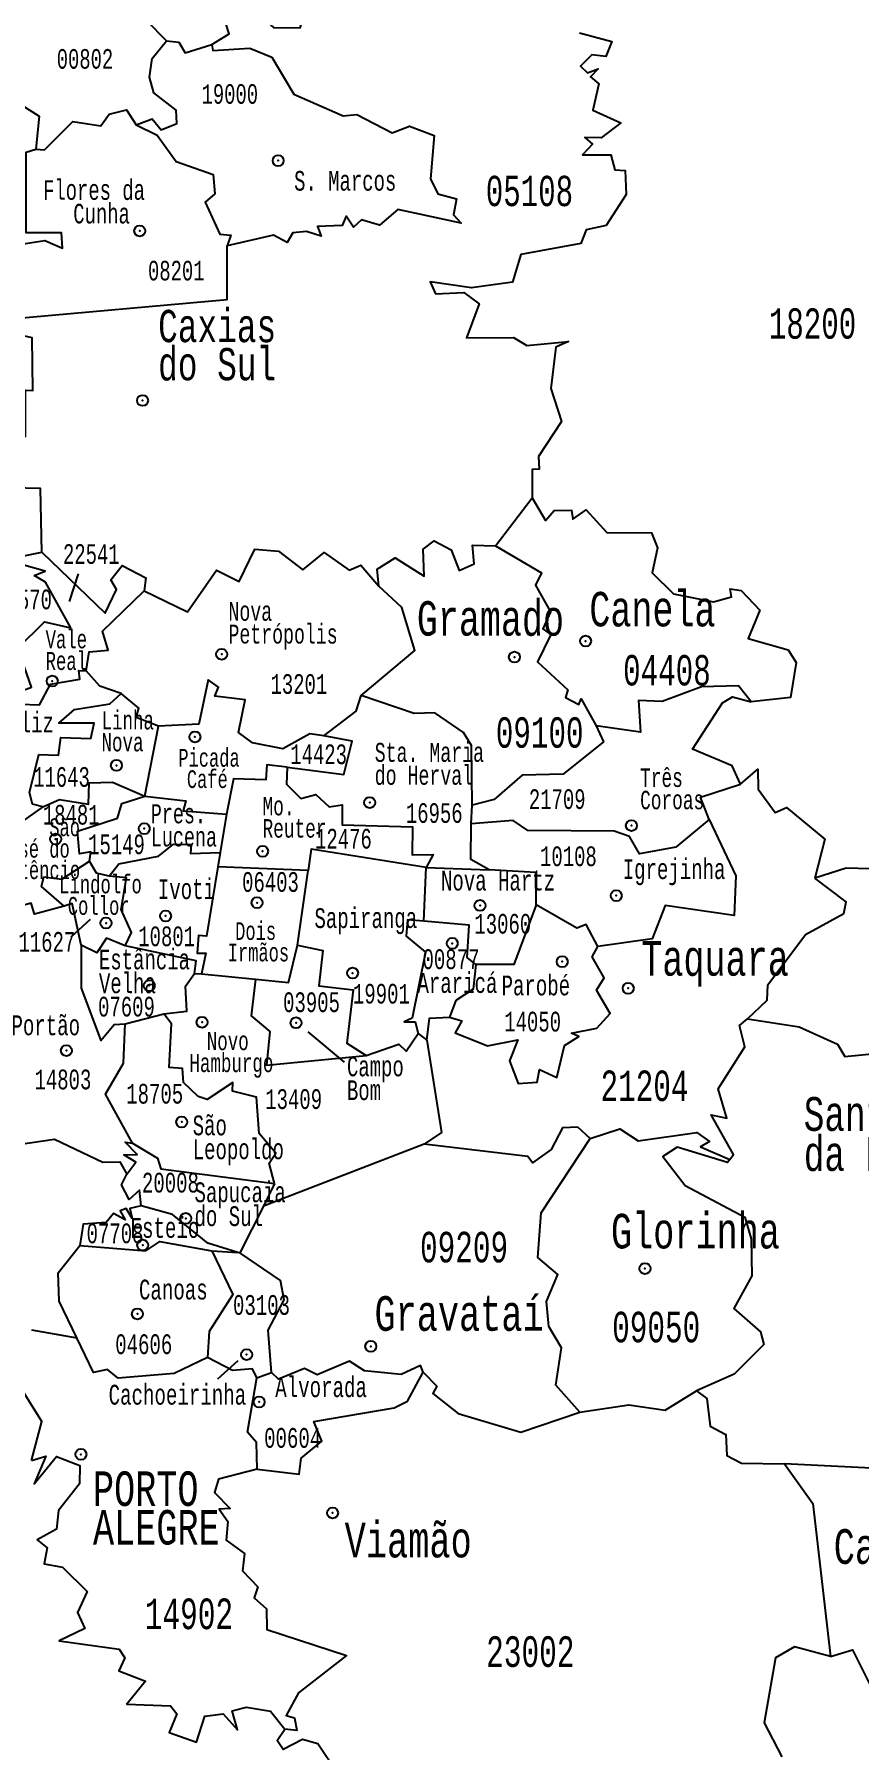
# Model space of a CAD drawing. Header units: millimetres. Extents: x 9851 to 10267, y 23387 to 23778.
# Drawn here: x 10078.07 to 10084.85, y 23422.03 to 23436.12 of the extents above; entities that cross this region are included whole.
import ezdxf
from ezdxf.enums import TextEntityAlignment as Align

# ---------------------------------------------------------------- set-up
doc = ezdxf.new("R2010")
doc.units = ezdxf.units.MM
doc.layers.add('3', color=7, linetype='Continuous')
doc.styles.add('MONOTXT', font='MONOTXT', dxfattribs={"height": 0.2})

# ---------------------------------------------------------------- blocks, each defined once
blk = doc.blocks.new('SEDE')
at = {"layer": '3', "color": 7, "linetype": 'Continuous'}
blk.add_circle((0, 0), 0.00451, dxfattribs=at)

msp = doc.modelspace()

# ---------------------------------------------------------------- linework, layer by layer
at = {"color": 7, "linetype": 'Continuous'}
for p, q in [((10079.154, 23436.065), (10078.992, 23436.23)), ((10081.856, 23431.919), (10082.159, 23432.314)), ((10078.428, 23431.691), (10078.354, 23431.462)), ((10078.978, 23429.866), (10079.088, 23430.44)), ((10081.658, 23429.639), (10081.665, 23429.792)), ((10079.648, 23429.717), (10079.596, 23429.403)), ((10079.596, 23429.403), (10079.576, 23429.286)), ((10080.318, 23429.255), (10079.576, 23429.286)), ((10080.23, 23428.641), (10080.318, 23429.255)), ((10081.269, 23428.84), (10081.288, 23429.28)), ((10081.288, 23429.28), (10081.804, 23429.26)), ((10078.528, 23428.853), (10078.368, 23428.707)), ((10079.386, 23428.411), (10079.442, 23428.407)), ((10079.442, 23428.407), (10079.887, 23428.362)), ((10078.815, 23427.996), (10079.133, 23428.078)), ((10080.618, 23427.682), (10080.319, 23427.931)), ((10081.222, 23427.916), (10081.294, 23427.863)), ((10081.271, 23427.009), (10079.951, 23426.501)), ((10080.043, 23426.686), (10079.951, 23426.501)), ((10079.951, 23426.501), (10079.758, 23426.116)), ((10079.526, 23426.134), (10079.74, 23426.12)), ((10079.758, 23426.116), (10079.74, 23426.12)), ((10078.046, 23425.484), (10078.419, 23425.418)), ((10079.74, 23425.231), (10079.575, 23425.081)), ((10079.896, 23425.092), (10080.016, 23425.134)), ((10086.196, 23424.286), (10084.232, 23424.385))]:
    msp.add_line(p, q, dxfattribs=at)
for points in [[(10079.527, 23436.034), (10079.669, 23436.122), (10079.619, 23436.275), (10079.793, 23436.383), (10080.033, 23436.175), (10080.252, 23436.171), (10080.34, 23436.445), (10080.585, 23436.39), (10080.77, 23436.621), (10080.99, 23436.656), (10081.134, 23436.849)], [(10082.548, 23436.131), (10082.812, 23436.059), (10082.763, 23435.936), (10082.648, 23435.949), (10082.556, 23435.857), (10082.614, 23435.802), (10082.7, 23435.834), (10082.638, 23435.769), (10082.705, 23435.713), (10082.656, 23435.497), (10082.886, 23435.391), (10082.724, 23435.268), (10082.592, 23435.272), (10082.654, 23435.218), (10082.572, 23435.129), (10082.805, 23435.13), (10082.837, 23435.005), (10082.923, 23435), (10082.931, 23434.804), (10082.765, 23434.549), (10082.602, 23434.514), (10082.558, 23434.401), (10082.065, 23434.31), (10081.996, 23434.085), (10081.659, 23434.038), (10081.321, 23434.087), (10081.364, 23433.988), (10081.596, 23433.999), (10081.723, 23433.906), (10081.62, 23433.626), (10082.006, 23433.63), (10082.114, 23433.565), (10082.457, 23433.597), (10082.352, 23433.551), (10082.311, 23433.211), (10082.399, 23432.94), (10082.211, 23432.653), (10082.216, 23432.55), (10082.159, 23432.547), (10082.159, 23432.314)], [(10078.906, 23435.375), (10079.037, 23435.426), (10079.111, 23435.334), (10079.239, 23435.387), (10079.234, 23435.497), (10079.05, 23435.639), (10079.016, 23435.767), (10079.036, 23435.921), (10079.154, 23436.065)], [(10079.154, 23436.065), (10079.255, 23436.055), (10079.308, 23435.968), (10079.527, 23436.034)], [(10079.527, 23436.034), (10079.535, 23435.987), (10079.839, 23436.006), (10080.02, 23435.93), (10080.2, 23435.627), (10080.606, 23435.45), (10080.718, 23435.461), (10081.007, 23435.31), (10081.152, 23435.366), (10081.353, 23435.289), (10081.322, 23434.933), (10081.383, 23434.809), (10081.536, 23434.768), (10081.511, 23434.637), (10081.575, 23434.569), (10081.054, 23434.68), (10080.904, 23434.551), (10080.757, 23434.596), (10080.69, 23434.535), (10080.63, 23434.625), (10080.599, 23434.549), (10080.395, 23434.54), (10080.426, 23434.463), (10080.305, 23434.501), (10080.193, 23434.489), (10080.147, 23434.409), (10080.033, 23434.469), (10079.652, 23434.382)], [(10077.352, 23435.161), (10077.391, 23435.228), (10077.651, 23435.234), (10077.966, 23435.536), (10078.108, 23435.447), (10078.081, 23435.175)], [(10078.081, 23435.175), (10078.152, 23435.171), (10078.385, 23435.403), (10078.615, 23435.368), (10078.683, 23435.464), (10078.827, 23435.5), (10078.906, 23435.375)], [(10078.906, 23435.375), (10079.078, 23435.291), (10079.233, 23435.076), (10079.539, 23434.967), (10079.553, 23434.809), (10079.472, 23434.74), (10079.592, 23434.477), (10079.684, 23434.469), (10079.652, 23434.382)], [(10077.175, 23434.204), (10077.329, 23434.217), (10077.443, 23434.135), (10077.522, 23434.155), (10077.624, 23434.343), (10078.155, 23434.426), (10078.3, 23434.364), (10078.293, 23434.488), (10078.002, 23434.49), (10078.002, 23435.152), (10078.081, 23435.175)], [(10077.955, 23433.648), (10077.877, 23433.784), (10079.654, 23433.942), (10079.652, 23434.382)], [(10078.131, 23431.867), (10078.119, 23432.392), (10077.878, 23432.395), (10077.881, 23432.823), (10077.996, 23432.818), (10077.997, 23433.198), (10078.056, 23433.194), (10078.051, 23433.627), (10077.955, 23433.648)], [(10082.159, 23432.314), (10082.267, 23432.129), (10082.338, 23432.211), (10082.482, 23432.213), (10082.491, 23432.138), (10082.603, 23432.216), (10082.772, 23432.03), (10083.139, 23432.028), (10083.187, 23431.903), (10083.144, 23431.699), (10083.32, 23431.526), (10083.649, 23431.46), (10083.795, 23431.501), (10083.785, 23431.568), (10083.875, 23431.553), (10084.028, 23431.392), (10083.932, 23431.16), (10084.261, 23431.067), (10084.328, 23430.963), (10084.279, 23430.676), (10083.956, 23430.64)], [(10078.068, 23431.676), (10078.157, 23431.711), (10077.983, 23431.762), (10077.956, 23431.832), (10078.131, 23431.867)], [(10078.131, 23431.867), (10078.651, 23431.367), (10078.745, 23431.563), (10078.698, 23431.64), (10078.792, 23431.759), (10078.984, 23431.658), (10078.97, 23431.55)], [(10078.97, 23431.55), (10079.328, 23431.378), (10079.566, 23431.719), (10079.753, 23431.626), (10079.881, 23431.893), (10080.075, 23431.876), (10080.274, 23431.724), (10080.451, 23431.865), (10080.656, 23431.719), (10080.752, 23431.762), (10080.9, 23431.59)], [(10080.9, 23431.59), (10080.885, 23431.728), (10081.033, 23431.821), (10081.271, 23431.67), (10081.262, 23431.892), (10081.353, 23431.961), (10081.494, 23431.887), (10081.559, 23431.718), (10081.681, 23431.773), (10081.669, 23431.926), (10081.856, 23431.919)], [(10081.856, 23431.919), (10082.234, 23431.699), (10082.186, 23431.596), (10082.308, 23431.379), (10082.245, 23431.24), (10082.311, 23431.193), (10082.202, 23430.967), (10082.452, 23430.738), (10082.433, 23430.675), (10082.542, 23430.618), (10082.56, 23430.663), (10082.685, 23430.442)], [(10077.951, 23430.724), (10078.046, 23430.76), (10077.935, 23431.079), (10078.154, 23431.295), (10078.37, 23431.246), (10078.162, 23431.623), (10078.068, 23431.676)], [(10080.753, 23430.691), (10081.195, 23431.061), (10081.087, 23431.413), (10080.9, 23431.59)], [(10078.496, 23430.895), (10078.52, 23431.05), (10078.677, 23431.065), (10078.63, 23431.219), (10078.97, 23431.55)], [(10077.951, 23430.724), (10077.95, 23430.621), (10078.112, 23430.616), (10078.202, 23430.785), (10078.442, 23430.825), (10078.434, 23430.896), (10078.496, 23430.895)], [(10078.782, 23430.709), (10078.606, 23430.769), (10078.496, 23430.895)], [(10080.447, 23430.36), (10080.333, 23430.378), (10080.111, 23430.255), (10079.86, 23430.302), (10079.746, 23430.389), (10079.8, 23430.656), (10079.551, 23430.686), (10079.583, 23430.76), (10079.497, 23430.819), (10079.421, 23430.456), (10079.088, 23430.44)], [(10083.956, 23430.64), (10083.854, 23430.77), (10083.549, 23430.762), (10083.226, 23430.641), (10083.033, 23430.65), (10083.049, 23430.39), (10082.685, 23430.442)], [(10078.139, 23429.777), (10078.053, 23429.801), (10078.03, 23429.895), (10078.106, 23430.207), (10078.267, 23430.201), (10078.288, 23430.346), (10078.534, 23430.34), (10078.562, 23430.464), (10078.27, 23430.465), (10078.399, 23430.576), (10078.69, 23430.624), (10078.782, 23430.709)], [(10079.088, 23430.44), (10078.907, 23430.511), (10078.927, 23430.588), (10078.782, 23430.709)], [(10080.447, 23430.36), (10080.712, 23430.563), (10080.753, 23430.691)], [(10081.665, 23429.792), (10081.661, 23430.28), (10081.593, 23430.388), (10081.36, 23430.55), (10081.189, 23430.543), (10080.753, 23430.691)], [(10083.87, 23429.964), (10083.802, 23430.113), (10083.475, 23430.251), (10083.721, 23430.631), (10083.805, 23430.68), (10083.956, 23430.64)], [(10080.145, 23430.103), (10080.611, 23430.044), (10080.679, 23430.316), (10080.447, 23430.36)], [(10082.685, 23430.442), (10082.745, 23430.311), (10082.412, 23430.045), (10082.077, 23430.037), (10081.847, 23429.839), (10081.665, 23429.792)], [(10080.145, 23430.103), (10079.98, 23430.123), (10079.97, 23429.998), (10079.706, 23430.007), (10079.648, 23429.717)], [(10080.145, 23430.103), (10080.14, 23429.965), (10080.259, 23429.845), (10080.382, 23429.88), (10080.49, 23429.779), (10080.597, 23429.795), (10080.598, 23429.63), (10081.175, 23429.614), (10081.174, 23429.383), (10081.344, 23429.387), (10081.288, 23429.28)], [(10083.87, 23429.964), (10084.013, 23430.088), (10084.014, 23429.923), (10084.154, 23429.731), (10084.247, 23429.773), (10084.561, 23429.513), (10084.48, 23429.193)], [(10078.139, 23429.777), (10078.277, 23429.837), (10078.513, 23429.801), (10078.52, 23429.975), (10078.711, 23429.979), (10078.978, 23429.866)], [(10083.611, 23429.675), (10083.54, 23429.856), (10083.87, 23429.964)], [(10078.139, 23429.777), (10077.943, 23429.637), (10077.956, 23429.583), (10077.733, 23429.569)], [(10078.522, 23429.331), (10078.533, 23429.408), (10078.441, 23429.393), (10078.425, 23429.577), (10078.751, 23429.686), (10078.789, 23429.806), (10078.978, 23429.866)], [(10078.978, 23429.866), (10079.313, 23429.828), (10079.292, 23429.744), (10079.648, 23429.717)], [(10081.804, 23429.26), (10081.655, 23429.345), (10081.658, 23429.639)], [(10083.611, 23429.675), (10083.339, 23429.446), (10083.039, 23429.393), (10082.958, 23429.534), (10082.831, 23429.578), (10082.123, 23429.583), (10082.001, 23429.666), (10081.658, 23429.639)], [(10083.611, 23429.675), (10083.831, 23429.212), (10083.818, 23428.886), (10083.252, 23428.967), (10083.144, 23428.694), (10082.699, 23428.63)], [(10078.315, 23428.962), (10078.128, 23429.123), (10078.148, 23429.202), (10078.296, 23429.185), (10078.522, 23429.331)], [(10078.683, 23429.21), (10078.579, 23429.232), (10078.522, 23429.331)], [(10078.683, 23429.21), (10078.762, 23429.31), (10079.089, 23429.372), (10079.213, 23429.47), (10079.358, 23429.468), (10079.353, 23429.395), (10079.596, 23429.403)], [(10081.288, 23429.28), (10080.343, 23429.43), (10080.318, 23429.255)], [(10086.428, 23429.424), (10085.429, 23429.434), (10085.424, 23429.35), (10085.166, 23429.418), (10085.17, 23429.353), (10085.032, 23429.267), (10084.737, 23429.275), (10084.48, 23429.193)], [(10078.815, 23428.638), (10078.867, 23428.745), (10078.782, 23428.934), (10078.825, 23429.196), (10078.683, 23429.21)], [(10079.576, 23429.286), (10079.482, 23428.716), (10079.419, 23428.721), (10079.406, 23428.576), (10079.478, 23428.577), (10079.442, 23428.407)], [(10082.19, 23428.974), (10082.189, 23429.24), (10081.804, 23429.26)], [(10083.927, 23428.038), (10084.089, 23428.191), (10084.093, 23428.316), (10084.403, 23428.731), (10084.718, 23428.901), (10084.737, 23428.997), (10084.48, 23429.193)], [(10078.315, 23428.962), (10078.071, 23428.898), (10078.043, 23428.987), (10077.963, 23428.966)], [(10078.453, 23428.643), (10078.38, 23428.985), (10078.315, 23428.962)], [(10082.19, 23428.974), (10082.009, 23428.484), (10081.695, 23428.483)], [(10082.699, 23428.63), (10082.603, 23428.811), (10082.525, 23428.782), (10082.19, 23428.974)], [(10081.269, 23428.84), (10081.133, 23428.85), (10081.123, 23428.717), (10081.282, 23428.586), (10081.173, 23428.043), (10081.106, 23428.014), (10081.197, 23428.012), (10081.222, 23427.916)], [(10081.695, 23428.483), (10081.625, 23428.54), (10081.642, 23428.806), (10081.269, 23428.84)], [(10078.815, 23428.638), (10078.662, 23428.701), (10078.583, 23428.578), (10078.453, 23428.643)], [(10078.453, 23428.643), (10078.455, 23428.288), (10078.615, 23427.86), (10078.726, 23427.991), (10078.815, 23427.996)], [(10079.386, 23428.411), (10079.399, 23428.513), (10078.815, 23428.638)], [(10079.887, 23428.362), (10080.157, 23428.336), (10080.23, 23428.641)], [(10080.23, 23428.641), (10080.439, 23428.598), (10080.405, 23428.309), (10080.688, 23428.276), (10080.635, 23427.837), (10080.794, 23427.738)], [(10081.478, 23428.051), (10081.581, 23428.021), (10081.526, 23427.923), (10081.792, 23427.815), (10082.041, 23427.866), (10081.971, 23427.692), (10082.044, 23427.506), (10082.198, 23427.518), (10082.219, 23427.621), (10082.36, 23427.556), (10082.424, 23427.819), (10082.542, 23427.892), (10082.481, 23427.921), (10082.69, 23427.961), (10082.8, 23428.081), (10082.687, 23428.272), (10082.751, 23428.374), (10082.652, 23428.546), (10082.699, 23428.63)], [(10079.133, 23428.078), (10079.322, 23428.1), (10079.312, 23428.305), (10079.386, 23428.411)], [(10079.887, 23428.362), (10079.85, 23428.062), (10080.003, 23427.934), (10079.975, 23427.656), (10080.794, 23427.738)], [(10081.695, 23428.483), (10081.674, 23428.28), (10081.532, 23428.187), (10081.478, 23428.051)], [(10080.043, 23426.686), (10079.998, 23426.853), (10080.053, 23426.935), (10079.917, 23427.096), (10079.895, 23427.396), (10079.696, 23427.445), (10079.7, 23427.516), (10079.489, 23427.375), (10079.416, 23427.401), (10079.295, 23427.514), (10079.287, 23427.631), (10079.178, 23427.638), (10079.196, 23427.996), (10079.133, 23428.078)], [(10083.927, 23428.038), (10084.35, 23427.973), (10084.667, 23427.831), (10084.727, 23427.728), (10085.396, 23427.794), (10085.515, 23428.113), (10085.843, 23428.078), (10085.913, 23428.171), (10086.127, 23428.037)], [(10078.875, 23427.018), (10078.655, 23427.419), (10078.801, 23427.675), (10078.815, 23427.996)], [(10081.294, 23427.863), (10081.314, 23428.044), (10081.478, 23428.051)], [(10083.782, 23426.883), (10083.813, 23426.925), (10083.629, 23427.249), (10083.758, 23427.221), (10083.685, 23427.463), (10083.904, 23427.808), (10083.862, 23427.984), (10083.927, 23428.038)], [(10080.794, 23427.738), (10081.062, 23427.829), (10081.122, 23427.773), (10081.222, 23427.916)], [(10081.294, 23427.863), (10081.414, 23427.106), (10081.271, 23427.009)], [(10082.635, 23427.056), (10082.534, 23427.148), (10082.408, 23427.143), (10082.315, 23426.966), (10082.16, 23426.856), (10082.122, 23426.909), (10081.271, 23427.009)], [(10082.635, 23427.056), (10082.878, 23427.134), (10083.03, 23427.037), (10083.512, 23427.106), (10083.614, 23427.03), (10083.541, 23426.986), (10083.782, 23426.883)], [(10077.682, 23427.042), (10077.767, 23426.981), (10078.235, 23427.049), (10078.633, 23426.86), (10078.772, 23426.865), (10078.83, 23426.762)], [(10078.83, 23426.762), (10078.904, 23426.861), (10078.804, 23426.92), (10078.914, 23426.923), (10078.816, 23427.026), (10078.875, 23427.018)], [(10078.875, 23427.018), (10079.08, 23426.893), (10079.109, 23426.807), (10080.043, 23426.686)], [(10082.55, 23424.81), (10082.352, 23425.032), (10082.398, 23425.337), (10082.295, 23425.511), (10082.275, 23425.718), (10082.368, 23425.938), (10082.205, 23426.08), (10082.231, 23426.445), (10082.635, 23427.056)], [(10083.782, 23426.883), (10083.763, 23426.858), (10083.35, 23426.983), (10083.231, 23426.908), (10083.414, 23426.669), (10083.906, 23426.409), (10083.957, 23426.233), (10083.963, 23425.929), (10083.815, 23425.661), (10084.034, 23425.469), (10084.06, 23425.365), (10083.818, 23425.121), (10083.507, 23424.983)], [(10078.947, 23426.503), (10078.932, 23426.631), (10078.849, 23426.556), (10078.784, 23426.674), (10078.83, 23426.762)], [(10078.947, 23426.503), (10078.853, 23426.48), (10078.873, 23426.399), (10078.824, 23426.482), (10078.774, 23426.463), (10078.815, 23426.389), (10078.719, 23426.441), (10078.658, 23426.365), (10078.471, 23426.351), (10078.442, 23426.177)], [(10079.74, 23426.12), (10079.493, 23426.196), (10079.203, 23426.432), (10078.947, 23426.503)], [(10078.419, 23425.418), (10078.272, 23425.721), (10078.265, 23425.954), (10078.442, 23426.177)], [(10078.442, 23426.177), (10078.986, 23426.132), (10079.099, 23426.21), (10079.526, 23426.134)], [(10079.526, 23426.134), (10079.7, 23425.775), (10079.505, 23425.471), (10079.491, 23425.258)], [(10080.016, 23425.134), (10079.991, 23425.481), (10080.122, 23425.731), (10080.092, 23425.891), (10079.758, 23426.116)], [(10079.491, 23425.258), (10079.219, 23425.127), (10078.758, 23425.088), (10078.669, 23425.158), (10078.555, 23425.134), (10078.419, 23425.418)], [(10078.045, 23424.413), (10078.132, 23424.733), (10077.922, 23425.066), (10077.695, 23425.266)], [(10079.896, 23425.092), (10079.861, 23425.165), (10079.697, 23425.151), (10079.491, 23425.258)], [(10079.899, 23424.34), (10080.244, 23424.3), (10080.26, 23424.431), (10080.432, 23424.572), (10080.365, 23424.733), (10081.024, 23424.846), (10081.135, 23424.9), (10081.264, 23425.137)], [(10081.264, 23425.137), (10081.242, 23425.193), (10081.081, 23425.118), (10080.782, 23425.148), (10080.658, 23425.229), (10080.392, 23425.116), (10080.289, 23425.168), (10080.076, 23425.079), (10080.016, 23425.134)], [(10081.264, 23425.137), (10081.374, 23425.023), (10081.343, 23424.963), (10081.551, 23424.798), (10082.066, 23424.645), (10082.55, 23424.81)], [(10079.899, 23424.34), (10079.894, 23424.561), (10079.82, 23424.644), (10079.896, 23425.092)], [(10082.55, 23424.81), (10082.952, 23424.868), (10083.251, 23424.826), (10083.507, 23424.983)], [(10083.507, 23424.983), (10083.593, 23424.92), (10083.621, 23424.694), (10083.75, 23424.625), (10083.756, 23424.453), (10083.877, 23424.391), (10084.232, 23424.385)], [(10078.045, 23424.413), (10078.165, 23424.449), (10078.068, 23424.22), (10078.252, 23424.445), (10078.443, 23424.37), (10078.441, 23424.22), (10078.267, 23424.002), (10078.252, 23423.85), (10078.092, 23423.762), (10078.174, 23423.696), (10078.15, 23423.564), (10078.301, 23423.536), (10078.502, 23423.337), (10078.424, 23423.164), (10078.484, 23423.034), (10078.273, 23422.931), (10078.765, 23422.864), (10078.813, 23422.792), (10078.764, 23422.687), (10078.981, 23422.601), (10078.83, 23422.411), (10079.189, 23422.399), (10079.24, 23422.332), (10079.177, 23422.181), (10079.402, 23422.101), (10079.47, 23422.315), (10079.619, 23422.333), (10079.739, 23422.203), (10079.695, 23422.358), (10079.813, 23422.387), (10080.008, 23422.356), (10080.126, 23422.206)], [(10079.899, 23424.34), (10079.582, 23424.26), (10079.548, 23424.15), (10079.679, 23424.018), (10079.588, 23424.012), (10079.658, 23423.911), (10079.644, 23423.758), (10079.796, 23423.65), (10079.778, 23423.508), (10079.904, 23423.375), (10079.875, 23423.286), (10079.977, 23423.195), (10079.978, 23423.024), (10080.632, 23422.813), (10080.239, 23422.506), (10080.138, 23422.318), (10080.205, 23422.301), (10080.224, 23422.195), (10080.126, 23422.206)], [(10084.232, 23424.385), (10084.463, 23424.059), (10084.608, 23422.803)], [(10084.608, 23422.803), (10084.314, 23422.883), (10084.158, 23422.792), (10084.064, 23422.259), (10084.209, 23421.98)], [(10084.608, 23422.803), (10084.79, 23422.858), (10085.033, 23422.37), (10085.327, 23422.25)], [(10080.558, 23421.846), (10080.399, 23422.088), (10080.272, 23422.121), (10080.112, 23422.039), (10080.065, 23422.114), (10080.126, 23422.206)]]:
    msp.add_lwpolyline(points, dxfattribs=at)
for p in [(10080.072, 23435.082), (10078.935, 23434.505), (10078.958, 23433.113), (10079.608, 23431.03), (10082.597, 23431.138), (10082.013, 23431.007), (10078.216, 23430.81), (10079.388, 23430.352), (10078.744, 23430.118), (10080.824, 23429.813), (10082.974, 23429.624), (10078.244, 23429.513), (10078.972, 23429.599), (10079.944, 23429.413), (10082.849, 23429.049), (10079.899, 23428.991), (10081.73, 23428.968), (10078.658, 23428.824), (10079.147, 23428.882), (10081.502, 23428.657), (10082.405, 23428.507), (10080.683, 23428.413), (10079.013, 23428.31), (10082.947, 23428.288), (10079.447, 23428.01), (10080.219, 23428.005), (10078.333, 23427.777), (10079.28, 23427.191), (10079.313, 23426.399), (10078.96, 23426.18), (10083.085, 23425.988), (10078.916, 23425.616), (10079.813, 23425.282), (10080.833, 23425.349), (10079.916, 23424.893), (10078.452, 23424.463), (10080.519, 23423.982)]:
    msp.add_point(p, dxfattribs=at)

# ---------------------------------------------------------------- block references
for p, xscale, yscale, zscale, rotation in [((10080.072, 23435.082), 10, 10, 10, 357.7134101578048), ((10078.935, 23434.505), 10, 10, 10, 357.6469222404175), ((10078.958, 23433.113), 10, 10, 10, 357.6151444777275), ((10082.597, 23431.138), 10.00001016832787, 10.00001016832787, 10, 357.7387789790007), ((10079.608, 23431.03), 10, 10, 10, 357.5959178706842), ((10082.013, 23431.007), 9.999988381751718, 9.999988381751718, 10, 357.7083342536772), ((10078.216, 23430.81), 10.00001402191608, 10.00001402191608, 10, 357.5251538238615), ((10079.388, 23430.352), 10, 10, 10, 357.5694827078783), ((10078.744, 23430.118), 10, 10, 10, 357.5334285778507), ((10080.824, 23429.813), 9.999980817018965, 9.999980817018965, 10, 357.6242191007024), ((10078.972, 23429.599), 10.00001234888023, 10.00001234888023, 10, 357.5315626774914), ((10082.974, 23429.624), 10, 10, 10, 357.7208853909071), ((10078.244, 23429.513), 10, 10, 10, 357.4952419856064), ((10079.944, 23429.413), 9.999983233501325, 9.999983233501325, 10, 357.572948054738), ((10082.849, 23429.049), 10, 10, 10, 357.7013922037175), ((10079.147, 23428.882), 9.999987617710936, 9.999987617710936, 10, 357.5224767410863), ((10079.899, 23428.991), 9.999981124500335, 9.999981124500335, 10, 357.5606634270234), ((10081.73, 23428.968), 10, 10, 10, 357.6466556608202), ((10078.658, 23428.824), 9.999987636792982, 9.999987636792982, 10, 357.4979074870162), ((10081.502, 23428.657), 10, 10, 10, 357.6284953682858), ((10082.405, 23428.507), 10, 10, 10, 357.6677483348671), ((10079.013, 23428.31), 10, 10, 10, 357.5024504907913), ((10080.683, 23428.413), 10, 10, 10, 357.5838998371408), ((10082.947, 23428.288), 10.00000000000001, 10.00000000000001, 10.00000000000001, 357.6880412878173), ((10079.447, 23428.01), 10, 10, 10, 357.5155347648541), ((10080.219, 23428.005), 10, 10, 10, 357.552122055325), ((10078.333, 23427.777), 10.00002207971946, 10.00002207971946, 10, 357.4570554841103), ((10079.28, 23427.191), 10.00001852136306, 10.00001852136306, 10, 357.4877669447188), ((10079.313, 23426.399), 10.00001619986551, 10.00001619986551, 10, 357.4698731538226), ((10078.96, 23426.18), 10, 10, 10, 357.4477028408401), ((10083.085, 23425.988), 10, 10, 10, 357.6397136393176), ((10078.916, 23425.616), 9.99998673462413, 9.99998673462413, 10, 357.431674773212), ((10080.833, 23425.349), 9.99998341467243, 9.99998341467243, 10, 357.5168675366862), ((10079.813, 23425.282), 10, 10, 10, 357.4663962944707), ((10079.916, 23424.893), 9.999984925732516, 9.999984925732516, 10, 357.4618532470061), ((10078.452, 23424.463), 10.00001496647486, 10.00001496647486, 10, 357.3809372217245), ((10080.519, 23423.982), 9.99997996006098, 9.99997996006098, 10, 357.468528650003)]:
    msp.add_blockref('SEDE', p, dxfattribs=dict(at, xscale=xscale, yscale=yscale, zscale=zscale, rotation=rotation))

# ---------------------------------------------------------------- texts
at = {"color": 7, "linetype": 'Continuous', "style": 'MONOTXT'}
for s, height, width, p in [('00802', 0.1607, 0.666655, (10078.485, 23435.917)), ('19000', 0.1607, 0.666672, (10079.675, 23435.629)), ('05108', 0.2486, 0.66667, (10082.136, 23434.833)), ('08201', 0.161, 0.666672, (10079.235, 23434.179)), ('18200', 0.2488, 0.66667, (10084.461, 23433.745)), ('22541', 0.1613, 0.666667, (10078.537, 23431.853)), ('00570', 0.1614, 0.666667, (10077.981, 23431.48)), ('04408', 0.2495, 0.666659, (10083.265, 23430.899)), ('13201', 0.1615, 0.666667, (10080.242, 23430.786)), ('09100', 0.2497, 0.66667, (10082.22, 23430.388)), ('14423', 0.1616, 0.666667, (10080.404, 23430.209)), ('11643', 0.1616, 0.666667, (10078.292, 23430.023)), ('21709', 0.1616, 0.666661, (10082.364, 23429.841)), ('18481', 0.1617, 0.666661, (10078.372, 23429.713)), ('16956', 0.1616, 0.666667, (10081.354, 23429.727)), ('15149', 0.1617, 0.666667, (10078.744, 23429.47)), ('12476', 0.1617, 0.666667, (10080.608, 23429.516)), ('10108', 0.1617, 0.666661, (10082.456, 23429.372)), ('06403', 0.1617, 0.666667, (10080.009, 23429.161)), ('10801', 0.1618, 0.666661, (10079.156, 23428.715)), ('13060', 0.1618, 0.666672, (10081.917, 23428.818)), ('11627', 0.1618, 0.666661, (10078.172, 23428.669)), ('07609', 0.1619, 0.666661, (10078.826, 23428.138)), ('03905', 0.1619, 0.666678, (10080.346, 23428.174)), ('19901', 0.1619, 0.666672, (10080.92, 23428.244)), ('14050', 0.1619, 0.666661, (10082.162, 23428.015)), ('14803', 0.162, 0.666655, (10078.304, 23427.54)), ('18705', 0.162, 0.666672, (10079.058, 23427.423)), ('21204', 0.2504, 0.666667, (10083.081, 23427.488)), ('13409', 0.1621, 0.666661, (10080.199, 23427.379)), ('20008', 0.1621, 0.666661, (10079.187, 23426.693)), ('07708', 0.1622, 0.666655, (10078.732, 23426.277)), ('09209', 0.2507, 0.666663, (10081.599, 23426.164)), ('03103', 0.1623, 0.666667, (10079.935, 23425.689)), ('09050', 0.2509, 0.666667, (10083.177, 23425.508)), ('04606', 0.1624, 0.666655, (10078.968, 23425.367)), ('00604', 0.1625, 0.666667, (10080.191, 23424.598)), ('14902', 0.2515, 0.666667, (10079.339, 23423.154)), ('23002', 0.2515, 0.666667, (10082.143, 23422.844))]:
    msp.add_text(s, height=height, dxfattribs=dict(at, width=width)).set_placement(p, align=Align.MIDDLE)
for s, height, width, p in [('S. Marcos', 0.1616, 0.666655, (10080.203, 23434.997)), ('Araric%%225', 0.16259, 0.66665, (10081.216, 23428.413)), ('Viam%%227o', 0.2848, 0.705879, (10080.618, 23423.902))]:
    msp.add_text(s, height=height, dxfattribs=dict(at, width=width)).set_placement(p, align=Align.TOP_LEFT)
at = {"color": 7, "linetype": 'Continuous', "style": 'MONOTXT', "width": 0.666661}
for s, p in [('Flores da ', (10079.071, 23434.76)), ('Cunha', (10078.854, 23434.566))]:
    msp.add_text(s, height=0.1612, rotation=359.9995, dxfattribs=at).set_placement(p, align=Align.RIGHT)
at = {"color": 7, "linetype": 'Continuous', "style": 'MONOTXT'}
for s, height, rotation, width, p in [('Caxias ', 0.2646, 359.9982, 0.705884, (10079.086, 23433.592)), ('do Sul', 0.2646, 359.9982, 0.705884, (10079.086, 23433.279)), ('Nova ', 0.1554, 359.9983, 0.666649, (10079.664, 23431.305)), ('Vale ', 0.1474, 359.9984, 0.666654, (10078.162, 23431.079)), ('Petr%%243polis', 0.15541, 359.9983, 0.666649, (10079.664, 23431.118)), ('Real', 0.1474, 359.9984, 0.666654, (10078.162, 23430.901)), ('Linha ', 0.1495, 359.9982, 0.666642, (10078.621, 23430.413)), ('Nova', 0.1495, 359.9982, 0.666642, (10078.621, 23430.233)), ('Sta. Maria ', 0.15565, 359.9983, 0.666637, (10080.865, 23430.147)), ('do Herval', 0.1557, 359.9983, 0.666637, (10080.865, 23429.959)), ('Tr%%234s ', 0.152, 359.9982, 0.666648, (10083.045, 23429.941)), ('Coroas', 0.152, 359.9982, 0.666648, (10083.045, 23429.758)), ('Mo. ', 0.1516, 359.9982, 0.666648, (10079.944, 23429.708)), ('Reuter', 0.1516, 359.9982, 0.666648, (10079.944, 23429.525)), ('Santo Ant%%244nio ', 0.27714, 359.9986, 0.705876, (10084.389, 23427.118)), ('da Patrulha', 0.27714, 359.9986, 0.705876, (10084.389, 23426.79))]:
    msp.add_text(s, height=height, rotation=rotation, dxfattribs=dict(at, width=width)).set_placement(p)
for s, height, width, p in [('Gramado', 0.2827, 0.705877, (10082.42, 23431.183)), ('Port%%227o', 0.1627, 0.666655, (10078.445, 23427.903))]:
    msp.add_text(s, height=height, dxfattribs=dict(at, width=width)).set_placement(p, align=Align.RIGHT)
for s, height, width, p in [('Canela', 0.2827, 0.705878, (10082.628, 23431.259)), ('Feliz', 0.1623, 0.666667, (10077.762, 23430.389)), ('Igrejinha', 0.1625, 0.66665, (10082.902, 23429.185)), ('Ivoti', 0.1625, 0.666644, (10079.084, 23429.021)), ('Sapiranga', 0.1625, 0.66665, (10080.37, 23428.783)), ('Taquara', 0.2835, 0.705879, (10083.054, 23428.392)), ('00877', 0.1626, 0.666655, (10081.257, 23428.446)), ('Glorinha', 0.2841, 0.705877, (10082.805, 23426.153)), ('Canoas', 0.163, 0.666638, (10078.929, 23425.734)), ('Gravata%%237', 0.28432, 0.705882, (10080.863, 23425.477)), ('Alvorada', 0.1632, 0.666644, (10080.048, 23424.933)), ('Capivari do Sul', 0.28487, 0.705859, (10084.635, 23423.564))]:
    msp.add_text(s, height=height, dxfattribs=dict(at, width=width)).set_placement(p)
for s, height, rotation, width, p in [('Picada ', 0.1456, 359.9986, 0.666648, (10079.546, 23430.253)), ('Caf%%233', 0.1456, 359.9986, 0.666648, (10079.49, 23430.078)), ('Dois ', 0.1457, 359.9986, 0.666648, (10079.929, 23428.831)), ('Irm%%227os', 0.1457, 359.9986, 0.666648, (10079.91, 23428.655)), ('Novo ', 0.1494, 359.9983, 0.666629, (10079.701, 23427.93)), ('Hamburgo', 0.1494, 359.9983, 0.666629, (10079.688, 23427.75))]:
    msp.add_text(s, height=height, rotation=rotation, dxfattribs=dict(at, width=width)).set_placement(p, align=Align.TOP_CENTER)
at = {"color": 7, "linetype": 'Continuous', "style": 'MONOTXT', "width": 0.666643}
for s, p in [('Pres. ', (10079.026, 23429.721)), ('Lucena', (10079.026, 23429.531))]:
    msp.add_text(s, height=0.1571, rotation=359.9984, dxfattribs=at).set_placement(p, align=Align.MIDDLE_LEFT)
at = {"color": 7, "linetype": 'Continuous', "style": 'MONOTXT'}
for s, height, rotation, width, p in [('    S%%227o ', 0.1457, 359.9986, 0.666641, (10078.192, 23429.537)), ('Jos%%233 do ', 0.1457, 359.9986, 0.666641, (10078.108, 23429.361)), ('Hort%%234ncio', 0.1457, 359.9986, 0.666641, (10078.067, 23429.185)), ('Lindolfo ', 0.1471, 359.9984, 0.666648, (10078.655, 23429.068)), ('Collor', 0.1471, 359.9984, 0.666648, (10078.598, 23428.891))]:
    msp.add_text(s, height=height, rotation=rotation, dxfattribs=dict(at, width=width)).set_placement(p, align=Align.CENTER)
at = {"color": 7, "linetype": 'Continuous', "style": 'MONOTXT', "width": 0.66665}
for s, height, p in [('Nova Hartz', 0.1625, (10081.878, 23429.091)), ('Esteio', 0.1629, (10079.142, 23426.24))]:
    msp.add_text(s, height=height, dxfattribs=at).set_placement(p, align=Align.CENTER)
at = {"color": 7, "linetype": 'Continuous', "style": 'MONOTXT'}
for s, height, rotation, width, p in [('Est%%226ncia ', 0.162, 359.9995, 0.666621, (10078.6, 23428.606)), ('Velha', 0.162, 359.9995, 0.666621, (10078.6, 23428.41)), ('Campo ', 0.1619, 359.9994, 0.666638, (10080.637, 23427.728)), ('Bom', 0.1619, 359.9994, 0.666638, (10080.637, 23427.533)), ('S%%227o ', 0.1623, 359.9995, 0.666638, (10079.37, 23427.244)), ('Leopoldo', 0.1623, 359.9995, 0.666638, (10079.37, 23427.048)), ('Sapucaia ', 0.1624, 359.9995, 0.666632, (10079.385, 23426.695)), ('do Sul', 0.1624, 359.9995, 0.666632, (10079.385, 23426.499)), ('PORTO ', 0.2837, 359.9995, 0.705883, (10078.551, 23424.323)), ('ALEGRE', 0.2837, 359.9995, 0.705883, (10078.551, 23424.006))]:
    msp.add_text(s, height=height, rotation=rotation, dxfattribs=dict(at, width=width)).set_placement(p, align=Align.TOP_LEFT)
for s, height, width, p in [('Parob%%233', 0.1626, 0.666644, (10082.47, 23428.393)), ('Cachoeirinha', 0.16314, 0.666638, (10079.809, 23425.034))]:
    msp.add_text(s, height=height, dxfattribs=dict(at, width=width)).set_placement(p, align=Align.TOP_RIGHT)

doc.saveas('drawing.dxf')
